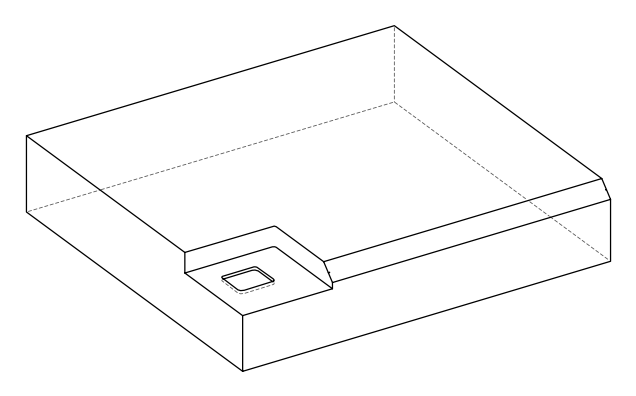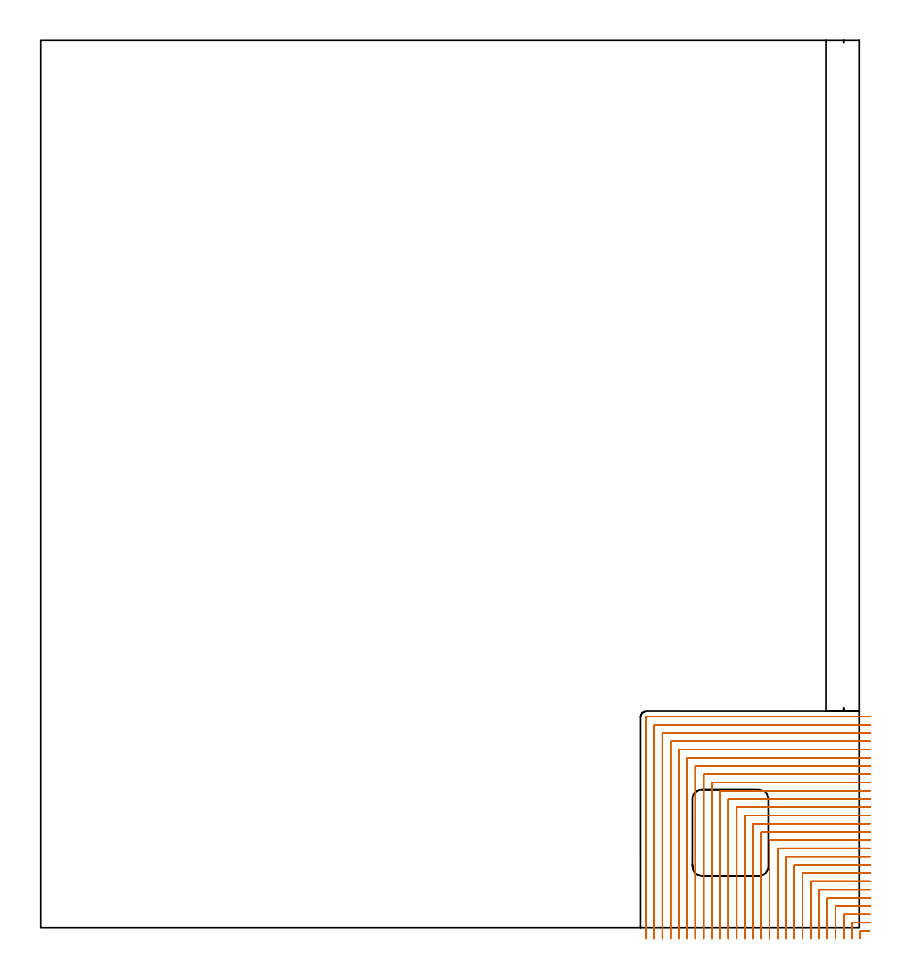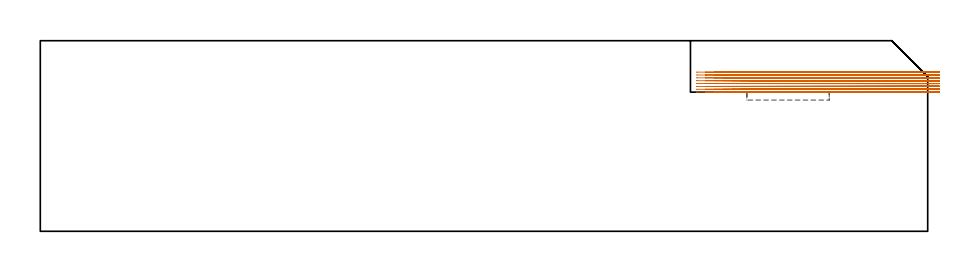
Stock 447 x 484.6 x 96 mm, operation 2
(PLAN: 3 operations, 2 tool changes, 157.5 min)
(1 AREA_MILL | FG_CHAMFER_SURFACE | UGT0205_001 | 20.78 min | 61256 mm3)
(2 MILL_CORNER_NOTCH_RECTANGULAR | CORNER_NOTCH_RECTANGULAR | NXT0201_008 | Follow Part, ap 1.5, ae 75% | 135.56 min | 364853 mm3)
(3 MILL_RECTANGULAR_POCKET | POCKET_RECTANGULAR_STRAIGHT | UGT0201_101 | Follow Part, ap 2.5, ae 75% | 1.17 min | 7726 mm3)
(TOOL UGT0205_001 | Chamfer Mill 20 x 3 x 45 deg. | D20 FL50 Z2)
(TOOL NXT0201_008 | ENDMILL 6mm [2P460-0600-NA 1630] | D6 FL26 Z6)
(TOOL UGT0201_101 | End Mill 10 mm | D10 FL12 Z2)
(OP 2 MILL_CORNER_NOTCH_RECTANGULAR, part 2 of 2)
G0 Z106.
X453. Y61.303
Z80.172
G1 X450. Y61.3
X449.951 F500.
X384.795
G3 X384.5 Y61.005 R0.3
G1 Y-3.
Y-6. F250.
G0 Z106.
X453. Y65.803
Z80.172
G1 X450. Y65.8
X449.951 F500.
X380.296
G3 X380. Y65.504 R0.3
G1 Y-3.
Y-6. F250.
G0 Z106.
X453. Y70.303
Z80.172
G1 X450. Y70.3
X449.951 F500.
X375.796
G3 X375.5 Y70.004 R0.3
G1 Y-3.
Y-6. F250.
G0 Z106.
X453. Y74.804
Z80.172
G1 X450. Y74.8
X449.951 F500.
X371.296
G3 X371. Y74.504 R0.3
G1 Y-3.
Y-6. F250.
G0 Z106.
X453. Y79.304
Z80.172
G1 X450. Y79.3
X449.951 F500.
X366.796
G3 X366.5 Y79.004 R0.3
G1 Y-3.
Y-6. F250.
G0 Z106.
X453. Y83.805
Z80.172
G1 X450. Y83.8
X449.951 F500.
X362.296
G3 X362. Y83.504 R0.3
G1 Y-3.
Y-6. F250.
G0 Z106.
X453. Y88.306
Z80.172
G1 X450. Y88.3
X449.951 F500.
X357.796
G3 X357.5 Y88.004 R0.3
G1 Y-3.
Y-6. F250.
G0 Z106.
X453. Y92.807
Z80.172
G1 X450. Y92.8
X449.951 F500.
X353.297
G3 X353. Y92.503 R0.3
G1 Y-3.
Y-6. F250.
G0 Z106.
X453. Y97.308
Z80.172
G1 X450. Y97.3
X449.951 F500.
X348.797
G3 X348.5 Y97.003 R0.3
G1 Y-3.
Y-6. F250.
G0 Z106.
X453. Y101.811
Z80.172
G1 X450. Y101.8
X449.951 F500.
X344.297
G3 X344. Y101.503 R0.3
G1 Y-3.
Y-6. F250.
G0 Z106.
X453. Y106.317
Z80.172
G1 X450. Y106.3
X449.951 F500.
X339.797
G3 X339.5 Y106.003 R0.3
G1 Y-3.
Y-6. F250.
G0 Z106.
X453. Y110.833
Z80.172
G1 X450. Y110.8
X449.951 F500.
X335.297
G3 X335. Y110.503 R0.3
G1 Y-3.
Y-6. F250.
G0 Z106.
X452.951 Y115.3
Z80.172
G1 X449.951
X330.797 F500.
G3 X330.5 Y115.003 R0.3
G1 Y-3.
Y-6. F250.
G0 Z106.
X452.472 Y-1.7
Z78.733
G1 X449.472
X447.793
G3 X447.5 Y-1.993 R0.3
G1 Y-2.958
Y-5.958
G0 Z106.
X453. Y2.8
Z78.733
G1 X450.
X443.293 F500.
G3 X443. Y2.507 R0.3
G1 Y-3.
Y-6. F250.
G0 Z106.
X453. Y7.3
Z78.733
G1 X450.
X438.793 F500.
G3 X438.5 Y7.007 R0.3
G1 Y-3.
Y-6. F250.
G0 Z106.
X453. Y11.8
Z78.733
G1 X450.
X434.293 F500.
G3 X434. Y11.507 R0.3
G1 Y-3.
Y-6. F250.
G0 Z106.
X453. Y16.3
Z78.733
G1 X450.
X429.794 F500.
G3 X429.5 Y16.006 R0.3
G1 Y-3.
Y-6. F250.
G0 Z106.
X453. Y20.8
Z78.733
G1 X450.
X425.294 F500.
G3 X425. Y20.506 R0.3
G1 Y-3.
Y-6. F250.
G0 Z106.
X453. Y25.3
Z78.733
G1 X450.
X420.794 F500.
G3 X420.5 Y25.006 R0.3
G1 Y-3.
Y-6. F250.
G0 Z106.
X453. Y29.8
Z78.733
G1 X450.
X416.294 F500.
G3 X416. Y29.506 R0.3
G1 Y-3.
Y-6. F250.
G0 Z106.
X453. Y34.3
Z78.733
G1 X450.
X411.794 F500.
G3 X411.5 Y34.006 R0.3
G1 Y-3.
Y-6. F250.
G0 Z106.
X453. Y38.8
Z78.733
G1 X450.
X407.295 F500.
G3 X407. Y38.505 R0.3
G1 Y-3.
Y-6. F250.
G0 Z106.
X453. Y43.3
Z78.733
G1 X450.
X402.795 F500.
G3 X402.5 Y43.005 R0.3
G1 Y-3.
Y-6. F250.
G0 Z106.
X453. Y47.8
Z78.733
G1 X450.
X398.295 F500.
G3 X398. Y47.505 R0.3
G1 Y-3.
Y-6. F250.
G0 Z106.
X453. Y52.3
Z78.733
G1 X450.
X393.795 F500.
G3 X393.5 Y52.005 R0.3
G1 Y-3.
Y-6. F250.
G0 Z106.
X453. Y56.8
Z78.733
G1 X450.
X389.295 F500.
G3 X389. Y56.505 R0.3
G1 Y-3.
Y-6. F250.
G0 Z106.
X453. Y61.3
Z78.733
G1 X450.
X384.795 F500.
G3 X384.5 Y61.005 R0.3
G1 Y-3.
Y-6. F250.
G0 Z106.
X453. Y65.8
Z78.733
G1 X450.
X380.296 F500.
G3 X380. Y65.504 R0.3
G1 Y-3.
Y-6. F250.
G0 Z106.
X453. Y70.3
Z78.733
G1 X450.
X375.796 F500.
G3 X375.5 Y70.004 R0.3
G1 Y-3.
Y-6. F250.
G0 Z106.
X453. Y74.8
Z78.733
G1 X450.
X371.296 F500.
G3 X371. Y74.504 R0.3
G1 Y-3.
Y-6. F250.
G0 Z106.
X453. Y79.3
Z78.733
G1 X450.
X366.796 F500.
G3 X366.5 Y79.004 R0.3
G1 Y-3.
Y-6. F250.
G0 Z106.
X453. Y83.8
Z78.733
G1 X450.
X362.296 F500.
G3 X362. Y83.504 R0.3
G1 Y-3.
Y-6. F250.
G0 Z106.
X453. Y88.3
Z78.733
G1 X450.
X357.796 F500.
G3 X357.5 Y88.004 R0.3
G1 Y-3.
Y-6. F250.
G0 Z106.
X453. Y92.8
Z78.733
G1 X450.
X353.297 F500.
G3 X353. Y92.503 R0.3
G1 Y-3.
Y-6. F250.
G0 Z106.
X453. Y97.3
Z78.733
G1 X450.
X348.797 F500.
G3 X348.5 Y97.003 R0.3
G1 Y-3.
Y-6. F250.
G0 Z106.
X453. Y101.8
Z78.733
G1 X450.
X344.297 F500.
G3 X344. Y101.503 R0.3
G1 Y-3.
Y-6. F250.
G0 Z106.
X453. Y106.3
Z78.733
G1 X450.
X339.797 F500.
G3 X339.5 Y106.003 R0.3
G1 Y-3.
Y-6. F250.
G0 Z106.
X453. Y110.8
Z78.733
G1 X450.
X335.297 F500.
G3 X335. Y110.503 R0.3
G1 Y-3.
Y-6. F250.
G0 Z106.
X453. Y115.3
Z78.733
G1 X450.
X330.797 F500.
G3 X330.5 Y115.003 R0.3
G1 Y-3.
Y-6. F250.
G0 Z106.
X452.472 Y-1.7
Z77.294
G1 X449.472
X447.793
G3 X447.5 Y-1.993 R0.3
G1 Y-2.958
Y-5.958
G0 Z106.
X453. Y2.8
Z77.294
G1 X450.
X443.293 F500.
G3 X443. Y2.507 R0.3
G1 Y-3.
Y-6. F250.
G0 Z106.
X453. Y7.3
Z77.294
G1 X450.
X438.793 F500.
G3 X438.5 Y7.007 R0.3
G1 Y-3.
Y-6. F250.
G0 Z106.
X453. Y11.8
Z77.294
G1 X450.
X434.293 F500.
G3 X434. Y11.507 R0.3
G1 Y-3.
Y-6. F250.
G0 Z106.
X453. Y16.3
Z77.294
G1 X450.
X429.794 F500.
G3 X429.5 Y16.006 R0.3
G1 Y-3.
Y-6. F250.
G0 Z106.
X453. Y20.8
Z77.294
G1 X450.
X425.294 F500.
G3 X425. Y20.506 R0.3
G1 Y-3.
Y-6. F250.
G0 Z106.
X453. Y25.3
Z77.294
G1 X450.
X420.794 F500.
G3 X420.5 Y25.006 R0.3
G1 Y-3.
Y-6. F250.
G0 Z106.
X453. Y29.8
Z77.294
G1 X450.
X416.294 F500.
G3 X416. Y29.506 R0.3
G1 Y-3.
Y-6. F250.
G0 Z106.
X453. Y34.3
Z77.294
G1 X450.
X411.794 F500.
G3 X411.5 Y34.006 R0.3
G1 Y-3.
Y-6. F250.
G0 Z106.
X453. Y38.8
Z77.294
G1 X450.
X407.295 F500.
G3 X407. Y38.505 R0.3
G1 Y-3.
Y-6. F250.
G0 Z106.
X453. Y43.3
Z77.294
G1 X450.
X402.795 F500.
G3 X402.5 Y43.005 R0.3
G1 Y-3.
Y-6. F250.
G0 Z106.
X453. Y47.8
Z77.294
G1 X450.
X398.295 F500.
G3 X398. Y47.505 R0.3
G1 Y-3.
Y-6. F250.
G0 Z106.
X453. Y52.3
Z77.294
G1 X450.
X393.795 F500.
G3 X393.5 Y52.005 R0.3
G1 Y-3.
Y-6. F250.
G0 Z106.
X453. Y56.8
Z77.294
G1 X450.
X389.295 F500.
G3 X389. Y56.505 R0.3
G1 Y-3.
Y-6. F250.
G0 Z106.
X453. Y61.3
Z77.294
G1 X450.
X384.795 F500.
G3 X384.5 Y61.005 R0.3
G1 Y-3.
Y-6. F250.
G0 Z106.
X453. Y65.8
Z77.294
G1 X450.
X380.296 F500.
G3 X380. Y65.504 R0.3
G1 Y-3.
Y-6. F250.
G0 Z106.
X453. Y70.3
Z77.294
G1 X450.
X375.796 F500.
G3 X375.5 Y70.004 R0.3
G1 Y-3.
Y-6. F250.
G0 Z106.
X453. Y74.8
Z77.294
G1 X450.
X371.296 F500.
G3 X371. Y74.504 R0.3
G1 Y-3.
Y-6. F250.
G0 Z106.
X453. Y79.3
Z77.294
G1 X450.
X366.796 F500.
G3 X366.5 Y79.004 R0.3
G1 Y-3.
Y-6. F250.
G0 Z106.
X453. Y83.8
Z77.294
G1 X450.
X362.296 F500.
G3 X362. Y83.504 R0.3
G1 Y-3.
Y-6. F250.
G0 Z106.
X453. Y88.3
Z77.294
G1 X450.
X357.796 F500.
G3 X357.5 Y88.004 R0.3
G1 Y-3.
Y-6. F250.
G0 Z106.
X453. Y92.8
Z77.294
G1 X450.
X353.297 F500.
G3 X353. Y92.503 R0.3
G1 Y-3.
Y-6. F250.
G0 Z106.
X453. Y97.3
Z77.294
G1 X450.
X348.797 F500.
G3 X348.5 Y97.003 R0.3
G1 Y-3.
Y-6. F250.
G0 Z106.
X453. Y101.8
Z77.294
G1 X450.
X344.297 F500.
G3 X344. Y101.503 R0.3
G1 Y-3.
Y-6. F250.
G0 Z106.
X453. Y106.3
Z77.294
G1 X450.
X339.797 F500.
G3 X339.5 Y106.003 R0.3
G1 Y-3.
Y-6. F250.
G0 Z106.
X453. Y110.8
Z77.294
G1 X450.
X335.297 F500.
G3 X335. Y110.503 R0.3
G1 Y-3.
Y-6. F250.
G0 Z106.
X453. Y115.3
Z77.294
G1 X450.
X330.797 F500.
G3 X330.5 Y115.003 R0.3
G1 Y-3.
Y-6. F250.
G0 Z106.
X452.472 Y-1.7
Z75.856
G1 X449.472
X447.793
G3 X447.5 Y-1.993 R0.3
G1 Y-2.958
Y-5.958
G0 Z106.
X453. Y2.8
Z75.856
G1 X450.
X443.293 F500.
G3 X443. Y2.507 R0.3
G1 Y-3.
Y-6. F250.
G0 Z106.
X453. Y7.3
Z75.856
G1 X450.
X438.793 F500.
G3 X438.5 Y7.007 R0.3
G1 Y-3.
Y-6. F250.
G0 Z106.
X453. Y11.8
Z75.856
G1 X450.
X434.293 F500.
G3 X434. Y11.507 R0.3
G1 Y-3.
Y-6. F250.
G0 Z106.
X453. Y16.3
Z75.856
G1 X450.
X429.794 F500.
G3 X429.5 Y16.006 R0.3
G1 Y-3.
Y-6. F250.
G0 Z106.
X453. Y20.8
Z75.856
G1 X450.
X425.294 F500.
G3 X425. Y20.506 R0.3
G1 Y-3.
Y-6. F250.
G0 Z106.
X453. Y25.3
Z75.856
G1 X450.
X420.794 F500.
G3 X420.5 Y25.006 R0.3
G1 Y-3.
Y-6. F250.
G0 Z106.
X453. Y29.8
Z75.856
G1 X450.
X416.294 F500.
G3 X416. Y29.506 R0.3
G1 Y-3.
Y-6. F250.
G0 Z106.
X453. Y34.3
Z75.856
G1 X450.
X411.794 F500.
G3 X411.5 Y34.006 R0.3
G1 Y-3.
Y-6. F250.
G0 Z106.
X453. Y38.8
Z75.856
G1 X450.
X407.295 F500.
G3 X407. Y38.505 R0.3
G1 Y-3.
Y-6. F250.
G0 Z106.
X453. Y43.3
Z75.856
G1 X450.
X402.795 F500.
G3 X402.5 Y43.005 R0.3
G1 Y-3.
Y-6. F250.
G0 Z106.
X453. Y47.8
Z75.856
G1 X450.
X398.295 F500.
G3 X398. Y47.505 R0.3
G1 Y-3.
Y-6. F250.
G0 Z106.
X453. Y52.3
Z75.856
G1 X450.
X393.795 F500.
G3 X393.5 Y52.005 R0.3
G1 Y-3.
Y-6. F250.
G0 Z106.
X453. Y56.8
Z75.856
G1 X450.
X389.295 F500.
G3 X389. Y56.505 R0.3
G1 Y-3.
Y-6. F250.
G0 Z106.
X453. Y61.3
Z75.856
G1 X450.
X384.795 F500.
G3 X384.5 Y61.005 R0.3
G1 Y-3.
Y-6. F250.
G0 Z106.
X453. Y65.8
Z75.856
G1 X450.
X380.296 F500.
G3 X380. Y65.504 R0.3
G1 Y-3.
Y-6. F250.
G0 Z106.
X453. Y70.3
Z75.856
G1 X450.
X375.796 F500.
G3 X375.5 Y70.004 R0.3
G1 Y-3.
Y-6. F250.
G0 Z106.
X453. Y74.8
Z75.856
G1 X450.
X371.296 F500.
G3 X371. Y74.504 R0.3
G1 Y-3.
Y-6. F250.
G0 Z106.
X453. Y79.3
Z75.856
G1 X450.
X366.796 F500.
G3 X366.5 Y79.004 R0.3
G1 Y-3.
Y-6. F250.
G0 Z106.
X453. Y83.8
Z75.856
G1 X450.
X362.296 F500.
G3 X362. Y83.504 R0.3
G1 Y-3.
Y-6. F250.
G0 Z106.
X453. Y88.3
Z75.856
G1 X450.
X357.796 F500.
G3 X357.5 Y88.004 R0.3
G1 Y-3.
Y-6. F250.
G0 Z106.
X453. Y92.8
Z75.856
G1 X450.
X353.297 F500.
G3 X353. Y92.503 R0.3
G1 Y-3.
Y-6. F250.
G0 Z106.
X453. Y97.3
Z75.856
G1 X450.
X348.797 F500.
G3 X348.5 Y97.003 R0.3
G1 Y-3.
Y-6. F250.
G0 Z106.
X453. Y101.8
Z75.856
G1 X450.
X344.297 F500.
G3 X344. Y101.503 R0.3
G1 Y-3.
Y-6. F250.
G0 Z106.
X453. Y106.3
Z75.856
G1 X450.
X339.797 F500.
G3 X339.5 Y106.003 R0.3
G1 Y-3.
Y-6. F250.
G0 Z106.
X453. Y110.8
Z75.856
G1 X450.
X335.297 F500.
G3 X335. Y110.503 R0.3
G1 Y-3.
Y-6. F250.
G0 Z106.
X453. Y115.3
Z75.856
G1 X450.
X330.797 F500.
G3 X330.5 Y115.003 R0.3
G1 Y-3.
Y-6. F250.
G0 Z106.
X452.472 Y-1.7
Z74.417
G1 X449.472
X447.793
G3 X447.5 Y-1.993 R0.3
G1 Y-2.958
Y-5.958
G0 Z106.
X453. Y2.8
Z74.417
G1 X450.
X443.293 F500.
G3 X443. Y2.507 R0.3
G1 Y-3.
Y-6. F250.
G0 Z106.
X453. Y7.3
Z74.417
G1 X450.
X438.793 F500.
G3 X438.5 Y7.007 R0.3
G1 Y-3.
Y-6. F250.
G0 Z106.
X453. Y11.8
Z74.417
G1 X450.
X434.293 F500.
G3 X434. Y11.507 R0.3
G1 Y-3.
Y-6. F250.
G0 Z106.
X453. Y16.3
Z74.417
G1 X450.
X429.794 F500.
G3 X429.5 Y16.006 R0.3
G1 Y-3.
Y-6. F250.
G0 Z106.
X453. Y20.8
Z74.417
G1 X450.
X425.294 F500.
G3 X425. Y20.506 R0.3
G1 Y-3.
Y-6. F250.
G0 Z106.
X453. Y25.3
Z74.417
G1 X450.
X420.794 F500.
G3 X420.5 Y25.006 R0.3
G1 Y-3.
Y-6. F250.
G0 Z106.
X453. Y29.8
Z74.417
G1 X450.
X416.294 F500.
G3 X416. Y29.506 R0.3
G1 Y-3.
Y-6. F250.
G0 Z106.
X453. Y34.3
Z74.417
G1 X450.
X411.794 F500.
G3 X411.5 Y34.006 R0.3
G1 Y-3.
Y-6. F250.
G0 Z106.
X453. Y38.8
Z74.417
G1 X450.
X407.295 F500.
G3 X407. Y38.505 R0.3
G1 Y-3.
Y-6. F250.
G0 Z106.
X453. Y43.3
Z74.417
G1 X450.
X402.795 F500.
G3 X402.5 Y43.005 R0.3
G1 Y-3.
Y-6. F250.
G0 Z106.
X453. Y47.8
Z74.417
G1 X450.
X398.295 F500.
G3 X398. Y47.505 R0.3
G1 Y-3.
Y-6. F250.
G0 Z106.
X453. Y52.3
Z74.417
G1 X450.
X393.795 F500.
G3 X393.5 Y52.005 R0.3
G1 Y-3.
Y-6. F250.
G0 Z106.
X453. Y56.8
Z74.417
G1 X450.
X389.295 F500.
G3 X389. Y56.505 R0.3
G1 Y-3.
Y-6. F250.
G0 Z106.
X453. Y61.3
Z74.417
G1 X450.
X384.795 F500.
G3 X384.5 Y61.005 R0.3
G1 Y-3.
Y-6. F250.
G0 Z106.
X453. Y65.8
Z74.417
G1 X450.
X380.296 F500.
G3 X380. Y65.504 R0.3
G1 Y-3.
Y-6. F250.
G0 Z106.
X453. Y70.3
Z74.417
G1 X450.
X375.796 F500.
G3 X375.5 Y70.004 R0.3
G1 Y-3.
Y-6. F250.
G0 Z106.
X453. Y74.8
Z74.417
G1 X450.
X371.296 F500.
G3 X371. Y74.504 R0.3
G1 Y-3.
Y-6. F250.
G0 Z106.
X453. Y79.3
Z74.417
G1 X450.
X366.796 F500.
G3 X366.5 Y79.004 R0.3
G1 Y-3.
Y-6. F250.
G0 Z106.
X453. Y83.8
Z74.417
G1 X450.
X362.296 F500.
G3 X362. Y83.504 R0.3
G1 Y-3.
Y-6. F250.
G0 Z106.
X453. Y88.3
Z74.417
G1 X450.
X357.796 F500.
G3 X357.5 Y88.004 R0.3
G1 Y-3.
Y-6. F250.
G0 Z106.
X453. Y92.8
Z74.417
G1 X450.
X353.297 F500.
G3 X353. Y92.503 R0.3
G1 Y-3.
Y-6. F250.
G0 Z106.
X453. Y97.3
Z74.417
G1 X450.
X348.797 F500.
G3 X348.5 Y97.003 R0.3
G1 Y-3.
Y-6. F250.
G0 Z106.
X453. Y101.8
Z74.417
G1 X450.
X344.297 F500.
G3 X344. Y101.503 R0.3
G1 Y-3.
Y-6. F250.
G0 Z106.
X453. Y106.3
Z74.417
G1 X450.
X339.797 F500.
G3 X339.5 Y106.003 R0.3
G1 Y-3.
Y-6. F250.
G0 Z106.
X453. Y110.8
Z74.417
G1 X450.
X335.297 F500.
G3 X335. Y110.503 R0.3
G1 Y-3.
Y-6. F250.
G0 Z106.
X453. Y115.3
Z74.417
G1 X450.
X330.797 F500.
G3 X330.5 Y115.003 R0.3
G1 Y-3.
Y-6. F250.
G0 Z106.
X452.472 Y-1.7
Z72.978
G1 X449.472
X447.793
G3 X447.5 Y-1.993 R0.3
G1 Y-2.958
Y-5.958
G0 Z106.
X453. Y2.8
Z72.978
G1 X450.
X443.293 F500.
G3 X443. Y2.507 R0.3
G1 Y-3.
Y-6. F250.
G0 Z106.
X453. Y7.3
Z72.978
G1 X450.
X438.793 F500.
G3 X438.5 Y7.007 R0.3
G1 Y-3.
Y-6. F250.
G0 Z106.
X453. Y11.8
Z72.978
G1 X450.
X434.293 F500.
G3 X434. Y11.507 R0.3
G1 Y-3.
Y-6. F250.
G0 Z106.
X453. Y16.3
Z72.978
G1 X450.
X429.794 F500.
G3 X429.5 Y16.006 R0.3
G1 Y-3.
Y-6. F250.
G0 Z106.
X453. Y20.8
Z72.978
G1 X450.
X425.294 F500.
G3 X425. Y20.506 R0.3
G1 Y-3.
Y-6. F250.
G0 Z106.
X453. Y25.3
Z72.978
G1 X450.
X420.794 F500.
G3 X420.5 Y25.006 R0.3
G1 Y-3.
Y-6. F250.
G0 Z106.
X453. Y29.8
Z72.978
G1 X450.
X416.294 F500.
G3 X416. Y29.506 R0.3
G1 Y-3.
Y-6. F250.
G0 Z106.
X453. Y34.3
Z72.978
G1 X450.
X411.794 F500.
G3 X411.5 Y34.006 R0.3
G1 Y-3.
Y-6. F250.
G0 Z106.
X453. Y38.8
Z72.978
G1 X450.
X407.295 F500.
G3 X407. Y38.505 R0.3
G1 Y-3.
Y-6. F250.
G0 Z106.
X453. Y43.3
Z72.978
G1 X450.
X402.795 F500.
G3 X402.5 Y43.005 R0.3
G1 Y-3.
Y-6. F250.
G0 Z106.
X453. Y47.8
Z72.978
G1 X450.
X398.295 F500.
G3 X398. Y47.505 R0.3
G1 Y-3.
Y-6. F250.
G0 Z106.
X453. Y52.3
Z72.978
G1 X450.
X393.795 F500.
G3 X393.5 Y52.005 R0.3
G1 Y-3.
Y-6. F250.
G0 Z106.
X453. Y56.8
Z72.978
G1 X450.
X389.295 F500.
G3 X389. Y56.505 R0.3
G1 Y-3.
Y-6. F250.
G0 Z106.
X453. Y61.3
Z72.978
G1 X450.
X384.795 F500.
G3 X384.5 Y61.005 R0.3
G1 Y-3.
Y-6. F250.
G0 Z106.
X453. Y65.8
Z72.978
G1 X450.
X380.296 F500.
G3 X380. Y65.504 R0.3
G1 Y-3.
Y-6. F250.
G0 Z106.
X453. Y70.3
Z72.978
G1 X450.
X375.796 F500.
G3 X375.5 Y70.004 R0.3
G1 Y-3.
Y-6. F250.
G0 Z106.
X453. Y74.8
Z72.978
G1 X450.
X371.296 F500.
G3 X371. Y74.504 R0.3
G1 Y-3.
Y-6. F250.
G0 Z106.
X453. Y79.3
Z72.978
G1 X450.
X366.796 F500.
G3 X366.5 Y79.004 R0.3
G1 Y-3.
Y-6. F250.
G0 Z106.
X453. Y83.8
Z72.978
G1 X450.
X362.296 F500.
G3 X362. Y83.504 R0.3
G1 Y-3.
Y-6. F250.
G0 Z106.
X453. Y88.3
Z72.978
G1 X450.
X357.796 F500.
G3 X357.5 Y88.004 R0.3
G1 Y-3.
Y-6. F250.
G0 Z106.
X453. Y92.8
Z72.978
G1 X450.
X353.297 F500.
G3 X353. Y92.503 R0.3
G1 Y-3.
Y-6. F250.
G0 Z106.
X453. Y97.3
Z72.978
G1 X450.
X348.797 F500.
G3 X348.5 Y97.003 R0.3
G1 Y-3.
Y-6. F250.
G0 Z106.
X453. Y101.8
Z72.978
G1 X450.
X344.297 F500.
G3 X344. Y101.503 R0.3
G1 Y-3.
Y-6. F250.
G0 Z106.
X453. Y106.3
Z72.978
G1 X450.
X339.797 F500.
G3 X339.5 Y106.003 R0.3
G1 Y-3.
Y-6. F250.
G0 Z106.
X453. Y110.8
Z72.978
G1 X450.
X335.297 F500.
G3 X335. Y110.503 R0.3
G1 Y-3.
Y-6. F250.
G0 Z106.
X453. Y115.3
Z72.978
G1 X450.
X330.797 F500.
G3 X330.5 Y115.003 R0.3
G1 Y-3.
Y-6. F250.
G0 Z106.
X452.472 Y-1.7
Z71.539
G1 X449.472
X447.793
G3 X447.5 Y-1.993 R0.3
G1 Y-2.958
Y-5.958
G0 Z106.
X453. Y2.8
Z71.539
G1 X450.
X443.293 F500.
G3 X443. Y2.507 R0.3
G1 Y-3.
Y-6. F250.
G0 Z106.
X453. Y7.3
Z71.539
G1 X450.
X438.793 F500.
G3 X438.5 Y7.007 R0.3
G1 Y-3.
Y-6. F250.
G0 Z106.
X453. Y11.8
Z71.539
G1 X450.
X434.293 F500.
G3 X434. Y11.507 R0.3
G1 Y-3.
Y-6. F250.
G0 Z106.
X453. Y16.3
Z71.539
G1 X450.
X429.794 F500.
G3 X429.5 Y16.006 R0.3
G1 Y-3.
Y-6. F250.
G0 Z106.
X453. Y20.8
Z71.539
G1 X450.
X425.294 F500.
G3 X425. Y20.506 R0.3
G1 Y-3.
Y-6. F250.
G0 Z106.
X453. Y25.3
Z71.539
G1 X450.
X420.794 F500.
G3 X420.5 Y25.006 R0.3
G1 Y-3.
Y-6. F250.
G0 Z106.
X453. Y29.8
Z71.539
G1 X450.
X416.294 F500.
G3 X416. Y29.506 R0.3
G1 Y-3.
Y-6. F250.
G0 Z106.
X453. Y34.3
Z71.539
G1 X450.
X411.794 F500.
G3 X411.5 Y34.006 R0.3
G1 Y-3.
Y-6. F250.
G0 Z106.
X453. Y38.8
Z71.539
G1 X450.
X407.295 F500.
G3 X407. Y38.505 R0.3
G1 Y-3.
Y-6. F250.
G0 Z106.
X453. Y43.3
Z71.539
G1 X450.
X402.795 F500.
G3 X402.5 Y43.005 R0.3
G1 Y-3.
Y-6. F250.
G0 Z106.
X453. Y47.8
Z71.539
G1 X450.
X398.295 F500.
G3 X398. Y47.505 R0.3
G1 Y-3.
Y-6. F250.
G0 Z106.
X453. Y52.3
Z71.539
G1 X450.
X393.795 F500.
G3 X393.5 Y52.005 R0.3
G1 Y-3.
Y-6. F250.
G0 Z106.
X453. Y56.8
Z71.539
G1 X450.
X389.295 F500.
G3 X389. Y56.505 R0.3
G1 Y-3.
Y-6. F250.
G0 Z106.
X453. Y61.3
Z71.539
G1 X450.
X384.795 F500.
G3 X384.5 Y61.005 R0.3
G1 Y-3.
Y-6. F250.
G0 Z106.
X453. Y65.8
Z71.539
G1 X450.
X380.296 F500.
G3 X380. Y65.504 R0.3
G1 Y-3.
Y-6. F250.
G0 Z106.
X453. Y70.3
Z71.539
G1 X450.
X375.796 F500.
G3 X375.5 Y70.004 R0.3
G1 Y-3.
Y-6. F250.
G0 Z106.
X453. Y74.8
Z71.539
G1 X450.
X371.296 F500.
G3 X371. Y74.504 R0.3
G1 Y-3.
Y-6. F250.
G0 Z106.
X453. Y79.3
Z71.539
G1 X450.
X366.796 F500.
G3 X366.5 Y79.004 R0.3
G1 Y-3.
Y-6. F250.
G0 Z106.
X453. Y83.8
Z71.539
G1 X450.
X362.296 F500.
G3 X362. Y83.504 R0.3
G1 Y-3.
Y-6. F250.
G0 Z106.
X453. Y88.3
Z71.539
G1 X450.
X357.796 F500.
G3 X357.5 Y88.004 R0.3
G1 Y-3.
Y-6. F250.
G0 Z106.
X453. Y92.8
Z71.539
G1 X450.
X353.297 F500.
G3 X353. Y92.503 R0.3
G1 Y-3.
Y-6. F250.
G0 Z106.
X453. Y97.3
Z71.539
G1 X450.
X348.797 F500.
G3 X348.5 Y97.003 R0.3
G1 Y-3.
Y-6. F250.
G0 Z106.
X453. Y101.8
Z71.539
G1 X450.
X344.297 F500.
G3 X344. Y101.503 R0.3
G1 Y-3.
Y-6. F250.
G0 Z106.
X453. Y106.3
Z71.539
G1 X450.
X339.797 F500.
G3 X339.5 Y106.003 R0.3
G1 Y-3.
Y-6. F250.
G0 Z106.
X453. Y110.8
Z71.539
G1 X450.
X335.297 F500.
G3 X335. Y110.503 R0.3
G1 Y-3.
Y-6. F250.
G0 Z106.
X453. Y115.3
Z71.539
G1 X450.
X330.797 F500.
G3 X330.5 Y115.003 R0.3
G1 Y-3.
Y-6. F250.
G0 Z106.
X452.472 Y-1.7
Z70.1
G1 X449.472
X447.793
G3 X447.5 Y-1.993 R0.3
G1 Y-2.958
Y-5.958
G0 Z106.
X453. Y2.8
Z70.1
G1 X450.
X443.293 F500.
G3 X443. Y2.507 R0.3
G1 Y-3.
Y-6. F250.
G0 Z106.
X453. Y7.3
Z70.1
G1 X450.
X438.793 F500.
G3 X438.5 Y7.007 R0.3
G1 Y-3.
Y-6. F250.
G0 Z106.
X453. Y11.8
Z70.1
G1 X450.
X434.293 F500.
G3 X434. Y11.507 R0.3
G1 Y-3.
Y-6. F250.
G0 Z106.
X453. Y16.3
Z70.1
G1 X450.
X429.794 F500.
G3 X429.5 Y16.006 R0.3
G1 Y-3.
Y-6. F250.
G0 Z106.
X453. Y20.8
Z70.1
G1 X450.
X425.294 F500.
G3 X425. Y20.506 R0.3
G1 Y-3.
Y-6. F250.
G0 Z106.
X453. Y25.3
Z70.1
G1 X450.
X420.794 F500.
G3 X420.5 Y25.006 R0.3
G1 Y-3.
Y-6. F250.
G0 Z106.
X453. Y29.8
Z70.1
G1 X450.
X416.294 F500.
G3 X416. Y29.506 R0.3
G1 Y-3.
Y-6. F250.
G0 Z106.
X453. Y34.3
Z70.1
G1 X450.
X411.794 F500.
G3 X411.5 Y34.006 R0.3
G1 Y-3.
Y-6. F250.
G0 Z106.
X453. Y38.8
Z70.1
G1 X450.
X407.295 F500.
G3 X407. Y38.505 R0.3
G1 Y-3.
Y-6. F250.
G0 Z106.
X453. Y43.3
Z70.1
G1 X450.
X402.795 F500.
G3 X402.5 Y43.005 R0.3
G1 Y-3.
Y-6. F250.
G0 Z106.
X453. Y47.8
Z70.1
G1 X450.
X398.295 F500.
G3 X398. Y47.505 R0.3
G1 Y-3.
Y-6. F250.
G0 Z106.
X453. Y52.3
Z70.1
G1 X450.
X393.795 F500.
G3 X393.5 Y52.005 R0.3
G1 Y-3.
Y-6. F250.
G0 Z106.
X453. Y56.8
Z70.1
G1 X450.
X389.295 F500.
G3 X389. Y56.505 R0.3
G1 Y-3.
Y-6. F250.
G0 Z106.
X453. Y61.3
Z70.1
G1 X450.
X384.795 F500.
G3 X384.5 Y61.005 R0.3
G1 Y-3.
Y-6. F250.
G0 Z106.
X453. Y65.8
Z70.1
G1 X450.
X380.296 F500.
G3 X380. Y65.504 R0.3
G1 Y-3.
Y-6. F250.
G0 Z106.
X453. Y70.3
Z70.1
G1 X450.
X375.796 F500.
G3 X375.5 Y70.004 R0.3
G1 Y-3.
Y-6. F250.
G0 Z106.
X453. Y74.8
Z70.1
G1 X450.
X371.296 F500.
G3 X371. Y74.504 R0.3
G1 Y-3.
Y-6. F250.
G0 Z106.
X453. Y79.3
Z70.1
G1 X450.
X366.796 F500.
G3 X366.5 Y79.004 R0.3
G1 Y-3.
Y-6. F250.
G0 Z106.
X453. Y83.8
Z70.1
G1 X450.
X362.296 F500.
G3 X362. Y83.504 R0.3
G1 Y-3.
Y-6. F250.
G0 Z106.
X453. Y88.3
Z70.1
G1 X450.
X357.796 F500.
G3 X357.5 Y88.004 R0.3
G1 Y-3.
Y-6. F250.
G0 Z106.
X453. Y92.8
Z70.1
G1 X450.
X353.297 F500.
G3 X353. Y92.503 R0.3
G1 Y-3.
Y-6. F250.
G0 Z106.
X453. Y97.3
Z70.1
G1 X450.
X348.797 F500.
G3 X348.5 Y97.003 R0.3
G1 Y-3.
Y-6. F250.
G0 Z106.
X453. Y101.8
Z70.1
G1 X450.
X344.297 F500.
G3 X344. Y101.503 R0.3
G1 Y-3.
Y-6. F250.
G0 Z106.
X453. Y106.3
Z70.1
G1 X450.
X339.797 F500.
G3 X339.5 Y106.003 R0.3
G1 Y-3.
Y-6. F250.
G0 Z106.
X453. Y110.8
Z70.1
G1 X450.
X335.297 F500.
G3 X335. Y110.503 R0.3
G1 Y-3.
Y-6. F250.
G0 Z106.
X453. Y115.3
Z70.1
G1 X450.
X330.797 F500.
G3 X330.5 Y115.003 R0.3
G1 Y-3.
Y-6. F250.
G0 Z106.
M5
M2
